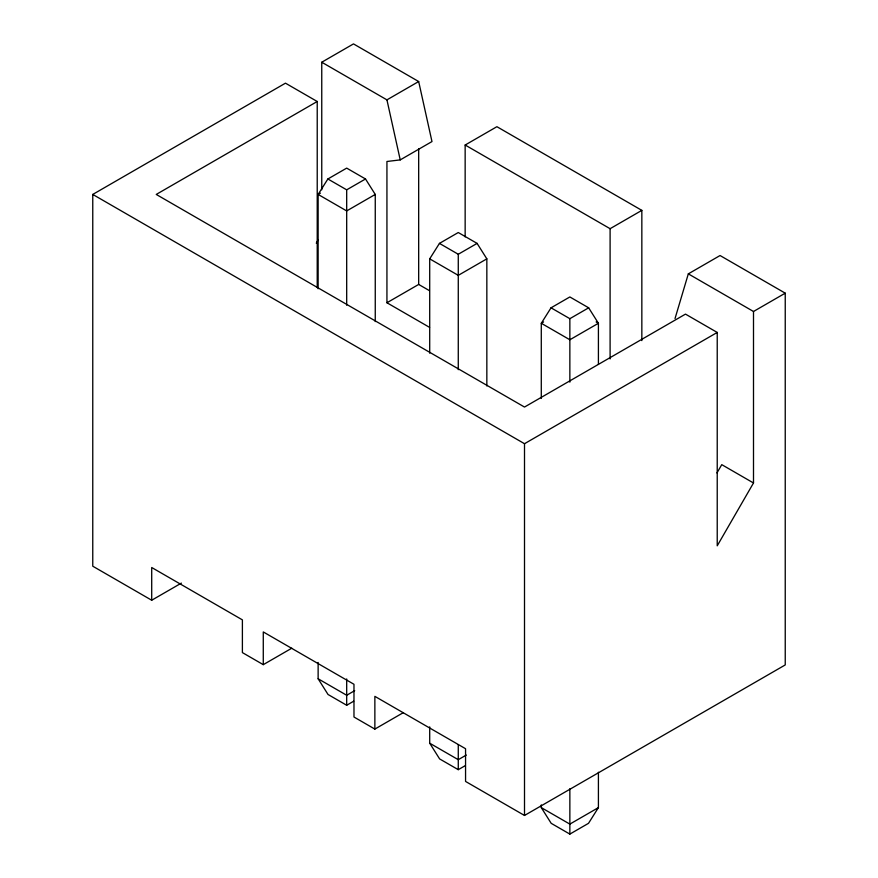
<?xml version="1.0" encoding="UTF-8"?>
<svg xmlns="http://www.w3.org/2000/svg" width="878" height="878" viewBox="0 0 878 878"><rect width="100%" height="100%" fill="white"/><g stroke="black" fill="none" stroke-linecap="round" stroke-linejoin="round"><path stroke-width="1.32" d="M375.257 321.567L375.257 194.433L365.511 178.98L346.689 189.835L346.689 305.248M598.412 364.282L598.412 323.28L588.666 307.816L569.855 318.681L569.855 382.139M675.028 318.549L688.319 273.859L720.059 255.531L785.239 293.164L785.239 664.931L524.506 815.464L465.559 781.431L465.559 748.715L374.862 696.353L374.862 729.08L353.977 717.019L353.977 684.291L263.279 631.93L263.279 664.657L242.394 652.595L242.394 619.868L151.707 567.506L151.707 600.234L181.384 583.102M316.278 243.195L318.33 239.639M716.964 472.946L721.76 464.649L753.5 482.977L717.227 545.809L717.227 332.444L685.488 314.115L524.506 407.052L156.24 194.433L317.221 101.497L317.221 287.512M365.511 178.98L346.689 168.115L327.878 178.98L318.132 194.433L318.132 288.752M429.704 353.175L429.704 258.856L439.45 243.393L458.272 232.527L477.094 243.393L486.84 258.856L486.84 385.98M588.666 307.816L569.855 296.951L551.033 307.816L541.287 323.28L541.287 398.458M598.412 772.245L598.412 807.617L588.512 823.323L569.855 834.1L551.186 823.323L541.287 807.617L541.287 804.896M151.707 600.234L92.761 566.2L92.761 194.433L285.471 83.169L317.221 101.497M321.754 189.813L321.754 62.228L353.494 43.9L418.674 81.533L431.976 141.567L400.225 159.895L386.935 161.486L386.935 302.756L429.605 327.395M321.754 62.228L386.935 99.862L418.674 81.533M320.415 193.116L318.132 194.433L346.689 210.929L375.257 194.433M465.153 236.873L465.153 145.024L496.904 126.695L641.84 210.369L641.84 340.609M439.45 243.393L458.272 254.258L477.094 243.393M386.935 302.756L418.674 284.439L429.342 290.596M486.84 258.856L458.272 275.352L429.704 258.856M465.153 145.024L610.1 228.697L641.84 210.369M543.57 321.952L541.287 323.28L569.855 339.764L598.412 323.28L596.129 321.952M92.761 194.433L524.506 443.708L717.227 332.444M688.319 273.859L753.5 311.492L785.239 293.164M263.279 664.657L291.781 648.205M354.69 690.657L346.689 695.266L318.132 678.782L318.132 662.451M318.132 678.782L328.032 694.487L346.689 705.264L353.691 701.215M374.862 729.08L403.364 712.618M466.273 755.069L458.272 759.689L429.704 743.194L429.704 726.874M429.704 743.194L439.615 758.91L458.272 769.677L465.274 765.638M598.412 807.617L569.855 824.113L541.287 807.617M327.878 178.98L346.689 189.835M551.033 307.816L569.855 318.681M386.935 99.862L400.225 159.895M753.5 311.492L753.5 482.977M610.1 228.697L610.1 358.937M569.855 788.74L569.855 834.1M524.506 443.708L524.506 815.464M458.272 254.258L458.272 369.671M458.272 744.72L458.272 769.677M418.674 148.645L418.674 284.439M346.689 678.946L346.689 705.264"/></g></svg>
